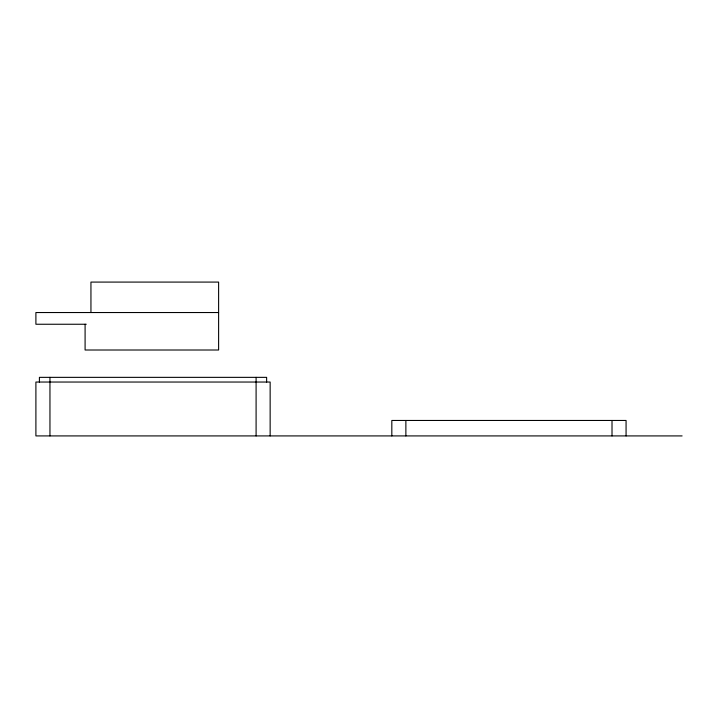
<?xml version="1.0" encoding="UTF-8"?>
<svg xmlns="http://www.w3.org/2000/svg" width="718" height="718" viewBox="0 0 718 718"><rect width="100%" height="100%" fill="white"/><g stroke="black" fill="none" stroke-linecap="round" stroke-linejoin="round"><path stroke-width="1.08" d="M218.613 312.536L35.9 312.536L35.9 324.249L86.259 324.249M682.1 435.916L35.9 435.916L35.9 382.039L270.147 382.039L270.147 435.916M626.069 435.916L626.069 420.461L391.822 420.461L391.822 435.916M612.014 420.461L612.014 435.916M405.876 420.461L405.876 435.916M266.629 382.039L266.629 377.354L39.409 377.354L39.409 382.039M256.093 377.354L256.093 435.916M90.944 312.536L90.944 282.084L218.613 282.084L218.613 350.007L85.092 350.007L85.092 324.249M49.955 377.354L49.955 435.916"/></g></svg>
